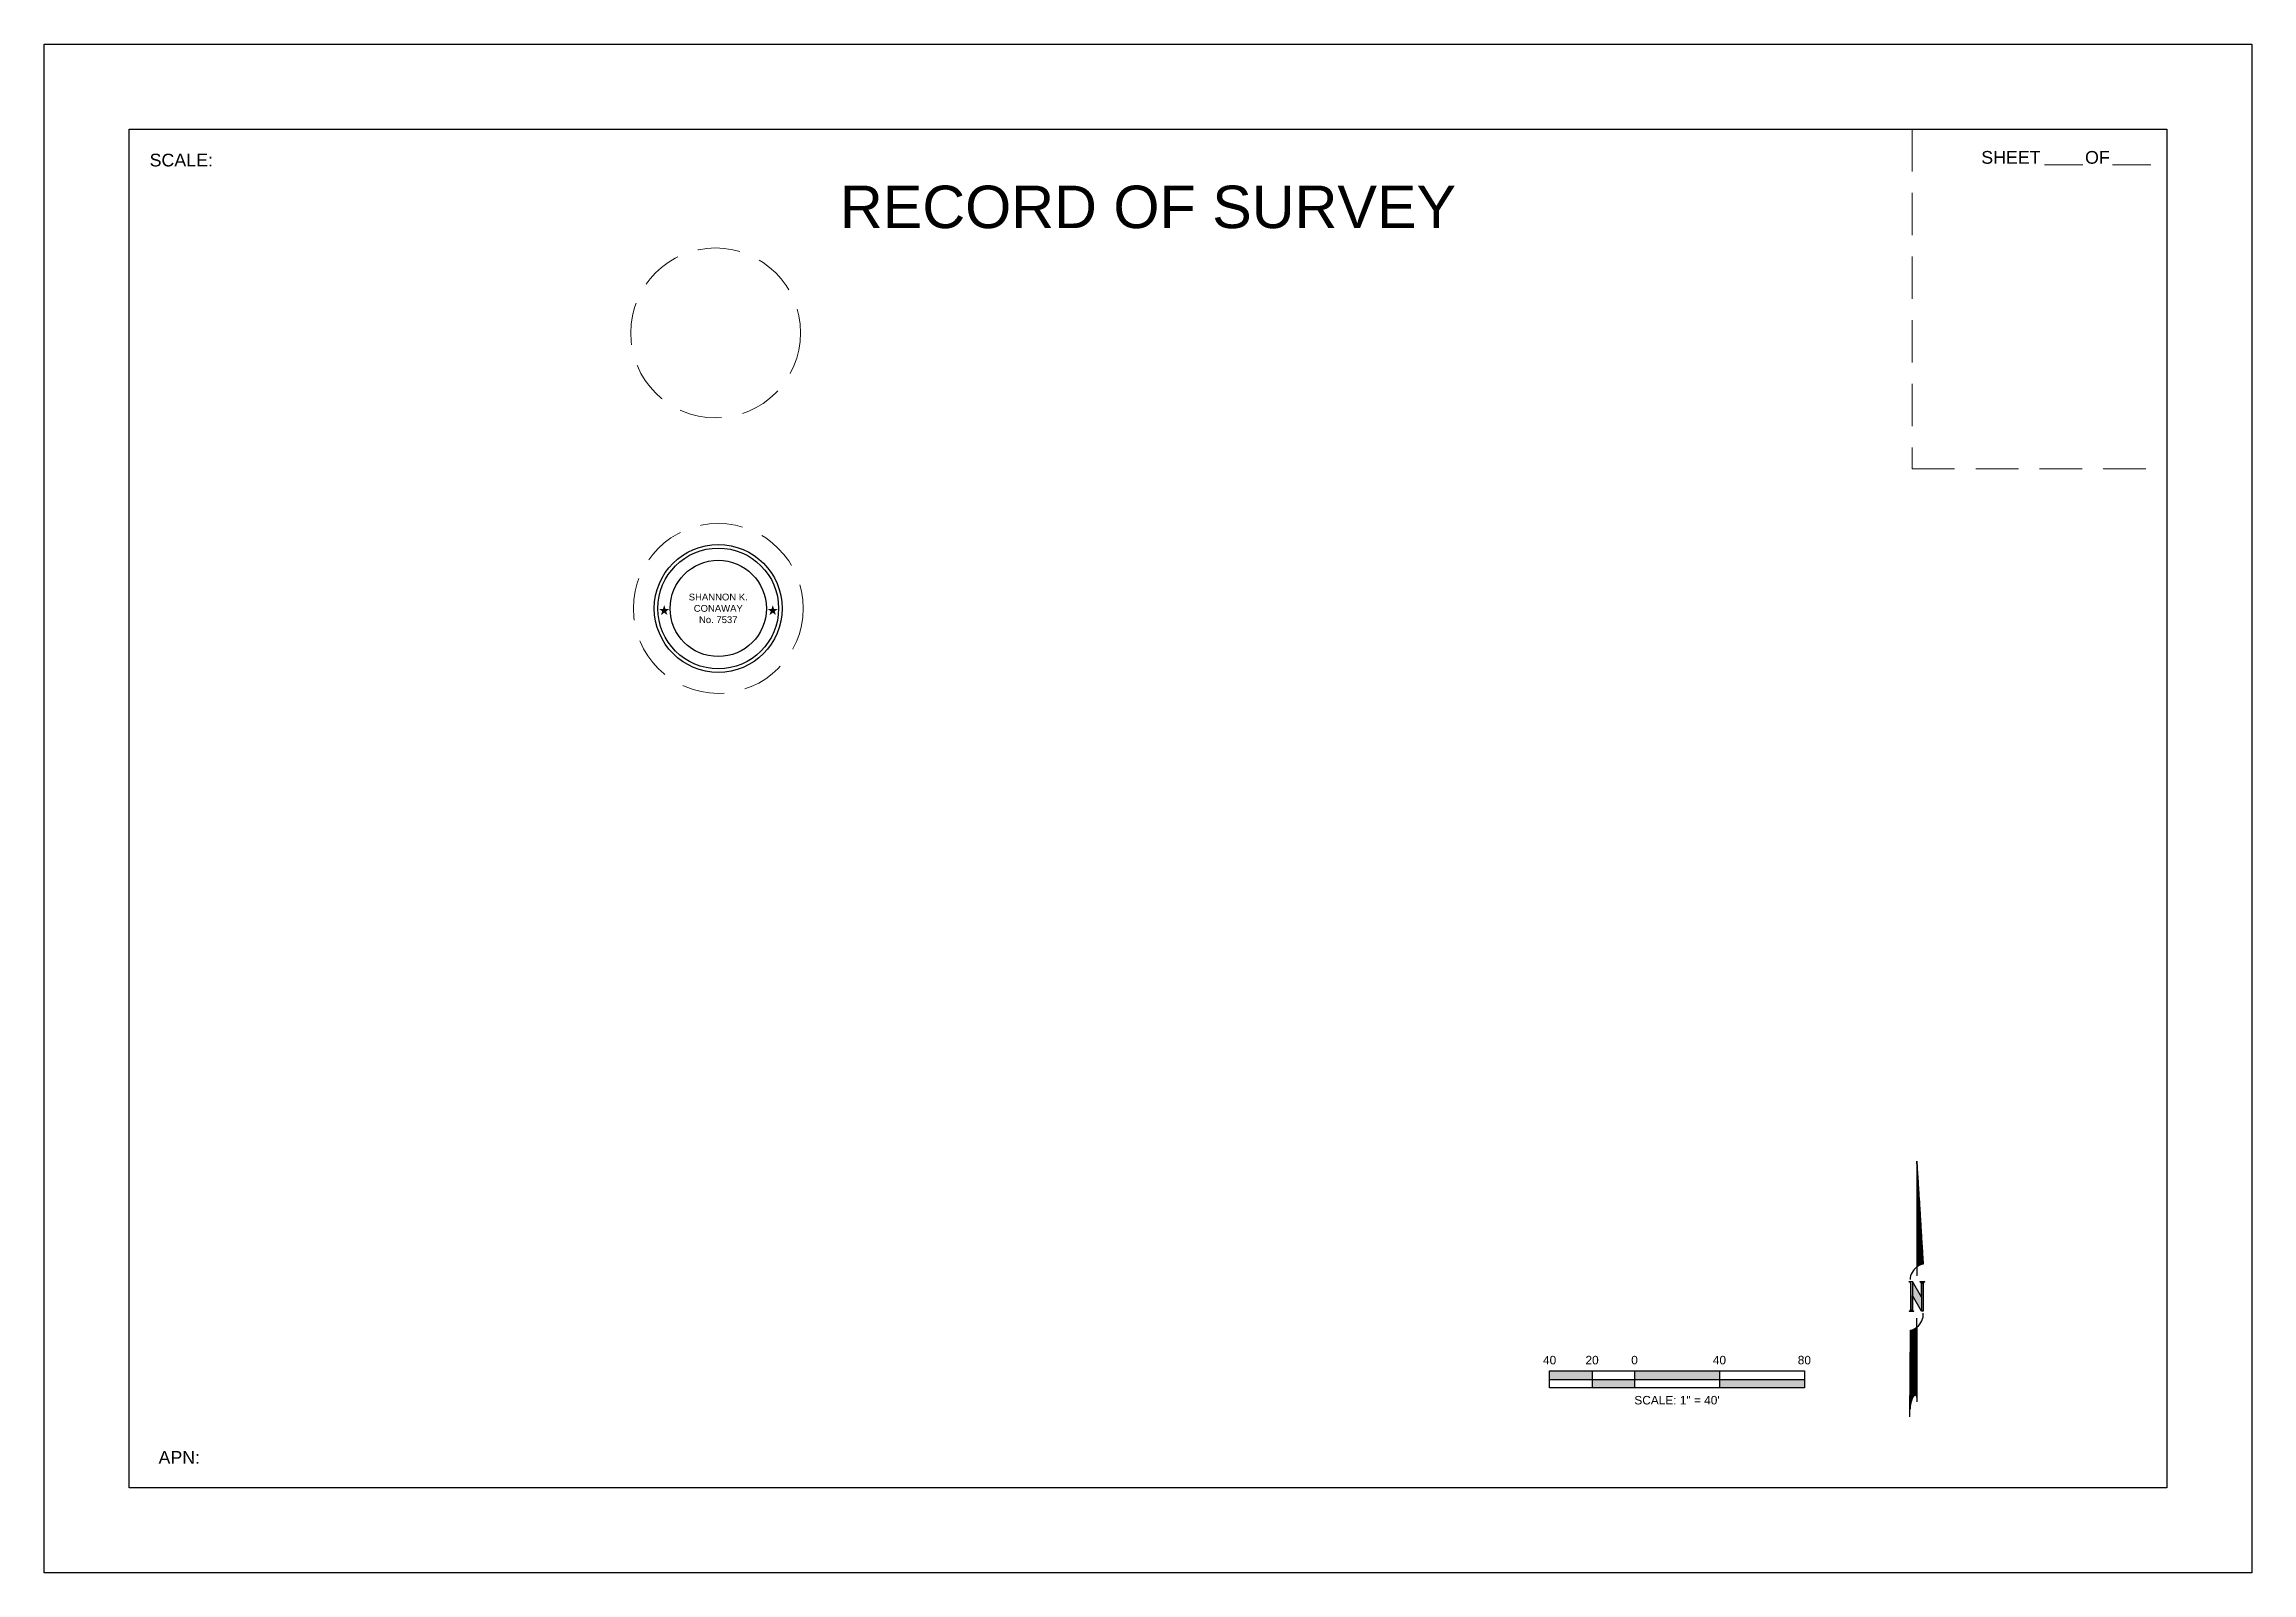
# Paper-space layout '18X26' of a CAD drawing. Header units: feet. Extents: x 0 to 26, y 0 to 18.
import ezdxf
from ezdxf.enums import TextEntityAlignment as Align

# ---------------------------------------------------------------- set-up
doc = ezdxf.new("R2010")
doc.units = ezdxf.units.FT
doc.header["$MEASUREMENT"] = 0
doc.linetypes.add('DASHED', pattern=[0.75, 0.5, -0.25])
doc.layers.get('0').update_dxf_attribs({"color": 253})
for name, color, linetype, lineweight in [('V-ANNO-NRTH-', 253, 'Continuous', 25), ('V-ANNO-SCAL-', 253, 'Continuous', 25), ('V-ANNO-STMP-', 253, 'Continuous', 25), ('V-ANNO-TTLB-TEXT-THN-', 253, 'Continuous', 25)]:
    doc.layers.add(name, color=color, linetype=linetype, lineweight=lineweight)
doc.styles.add('NCS', font='arial.ttf', dxfattribs={"height": 0.1})
doc.styles.add('NCS1', font='arial.ttf', dxfattribs={"width": 0.8, "height": 0.09375})
doc.styles.add('NCS1-Anno', font='arial.ttf', dxfattribs={"width": 0.8, "height": 0.1})

# ---------------------------------------------------------------- blocks, each defined once
blk = doc.blocks.new('*U981')
at = {"color": 0}
for p, q in [((0.002, 1.593), (0.002, 0.35)), ((0.077, 0.382), (0.002, 1.593)), ((0.003, 1.556), (0.003, 0.35)), ((0.004, 1.537), (0.004, 0.351)), ((0.005, 1.519), (0.005, 0.352)), ((0.006, 1.5), (0.006, 0.353)), ((0.008, 1.482), (0.008, 0.354)), ((0.009, 1.463), (0.009, 0.354)), ((0.01, 1.444), (0.01, 0.355)), ((0.011, 1.426), (0.011, 0.356)), ((0.012, 1.407), (0.012, 0.357)), ((0.013, 1.388), (0.013, 0.357)), ((0.015, 1.37), (0.015, 0.358)), ((0.016, 1.351), (0.016, 0.359)), ((0.017, 1.333), (0.017, 0.359)), ((0.018, 1.314), (0.018, 0.36)), ((0.019, 1.295), (0.019, 0.361)), ((0.02, 1.277), (0.02, 0.361)), ((0.022, 1.258), (0.022, 0.362)), ((0.023, 1.239), (0.023, 0.363)), ((0.024, 1.221), (0.024, 0.363)), ((0.025, 1.202), (0.025, 0.364)), ((0.026, 1.183), (0.026, 0.364)), ((0.027, 1.165), (0.027, 0.365)), ((0.028, 1.146), (0.028, 0.366)), ((0.03, 1.128), (0.03, 0.366)), ((0.031, 1.109), (0.031, 0.367)), ((0.032, 1.09), (0.032, 0.367)), ((0.033, 1.072), (0.033, 0.368)), ((0.034, 1.053), (0.034, 0.368)), ((0.035, 1.034), (0.035, 0.369)), ((0.037, 1.016), (0.037, 0.369)), ((0.038, 0.997), (0.038, 0.37)), ((0.039, 0.979), (0.039, 0.37)), ((0.04, 0.96), (0.04, 0.371)), ((0.041, 0.941), (0.041, 0.371)), ((0.042, 0.923), (0.042, 0.372)), ((0.044, 0.904), (0.044, 0.372)), ((0.045, 0.885), (0.045, 0.373)), ((0.046, 0.867), (0.046, 0.373)), ((0.047, 0.848), (0.047, 0.374)), ((0.048, 0.829), (0.048, 0.374)), ((0.049, 0.811), (0.049, 0.375)), ((0.051, 0.792), (0.051, 0.375)), ((0.052, 0.774), (0.052, 0.375)), ((0.053, 0.755), (0.053, 0.376)), ((0.054, 0.736), (0.054, 0.376)), ((0.055, 0.718), (0.055, 0.377)), ((0.056, 0.699), (0.056, 0.377)), ((0.057, 0.68), (0.057, 0.377)), ((0.059, 0.662), (0.059, 0.378)), ((0.06, 0.643), (0.06, 0.378)), ((0.061, 0.625), (0.061, 0.378)), ((0.062, 0.606), (0.062, 0.379)), ((0.063, 0.587), (0.063, 0.379)), ((0.064, 0.569), (0.064, 0.379)), ((0.066, 0.55), (0.066, 0.38)), ((0.067, 0.531), (0.067, 0.38)), ((0.002, 0.35), (0.002, 0.244)), ((0.068, 0.513), (0.068, 0.38)), ((0.069, 0.494), (0.069, 0.381)), ((0.07, 0.475), (0.07, 0.381)), ((0.071, 0.457), (0.071, 0.381)), ((0.073, 0.438), (0.073, 0.381)), ((0.074, 0.42), (0.074, 0.382)), ((0.075, 0.401), (0.075, 0.382)), ((-0.091, 0.176), (-0.05, 0.176)), ((-0.088, 0.175), (-0.088, 0.176)), ((-0.086, 0.175), (-0.086, 0.176)), ((-0.085, 0.175), (-0.085, 0.176)), ((-0.084, 0.174), (-0.084, 0.176)), ((-0.083, 0.173), (-0.083, 0.176)), ((-0.082, 0.173), (-0.082, 0.176)), ((-0.081, 0.172), (-0.081, 0.176)), ((-0.079, 0.171), (-0.079, 0.176)), ((-0.078, 0.17), (-0.078, 0.176)), ((-0.077, 0.169), (-0.077, 0.176)), ((-0.076, 0.167), (-0.076, 0.176)), ((-0.075, 0.164), (-0.075, 0.176)), ((-0.074, 0.158), (-0.074, -0.155)), ((-0.05, 0.176), (-0.05, -0.155)), ((0.054, -0.008), (-0.05, 0.176)), ((0.054, -0.172), (-0.05, 0.011)), ((-0.05, -0.155), (-0.05, 0.011)), ((0.037, 0.176), (0.095, 0.176)), ((0.043, 0.174), (0.088, 0.174)), ((0.045, 0.173), (0.086, 0.173)), ((0.047, 0.172), (0.084, 0.172)), ((0.048, 0.171), (0.083, 0.171)), ((0.05, 0.17), (0.082, 0.17)), ((0.051, 0.169), (0.081, 0.169)), ((0.051, 0.167), (0.08, 0.167)), ((0.052, 0.166), (0.079, 0.166)), ((0.053, 0.165), (0.079, 0.165)), ((0.053, 0.164), (0.078, 0.164)), ((0.053, 0.163), (0.078, 0.163)), ((0.054, 0.162), (0.078, 0.162)), ((0.054, 0.16), (0.077, 0.16)), ((0.054, 0.159), (0.077, 0.159)), ((0.054, -0.008), (0.054, 0.159)), ((0.054, 0.158), (0.054, -0.172)), ((0.077, 0.158), (0.077, -0.172)), ((-0.091, -0.172), (-0.033, -0.172)), ((-0.085, -0.171), (-0.039, -0.171)), ((-0.082, -0.17), (-0.042, -0.17)), ((-0.081, -0.169), (-0.043, -0.169)), ((-0.079, -0.167), (-0.045, -0.167)), ((-0.078, -0.166), (-0.046, -0.166)), ((-0.077, -0.165), (-0.047, -0.165)), ((-0.076, -0.163), (-0.048, -0.163)), ((-0.076, -0.164), (-0.048, -0.164)), ((-0.075, -0.16), (-0.049, -0.16)), ((-0.075, -0.162), (-0.049, -0.162)), ((-0.074, -0.156), (-0.05, -0.156)), ((-0.074, -0.157), (-0.05, -0.157)), ((-0.074, -0.158), (-0.05, -0.158)), ((-0.074, -0.159), (-0.05, -0.159)), ((0.002, -0.36), (0.002, -0.256)), ((0.077, -0.172), (0.054, -0.172)), ((-0.082, -1.418), (-0.075, -0.397)), ((-0.076, -0.469), (-0.076, -1.28)), ((-0.075, -0.397), (-0.075, -1.27)), ((-0.074, -0.397), (-0.074, -1.264)), ((-0.072, -0.396), (-0.072, -1.26)), ((-0.071, -0.396), (-0.071, -1.256)), ((-0.07, -0.396), (-0.07, -1.253)), ((-0.069, -0.396), (-0.069, -1.249)), ((-0.068, -0.395), (-0.068, -1.244)), ((-0.067, -0.395), (-0.067, -1.24)), ((-0.065, -0.395), (-0.065, -1.236)), ((-0.064, -0.394), (-0.064, -1.231)), ((-0.063, -0.394), (-0.063, -1.227)), ((-0.062, -0.394), (-0.062, -1.223)), ((-0.061, -0.393), (-0.061, -1.22)), ((-0.06, -0.393), (-0.06, -1.216)), ((-0.059, -0.392), (-0.059, -1.213)), ((-0.057, -0.392), (-0.057, -1.21)), ((-0.056, -0.392), (-0.056, -1.206)), ((-0.055, -0.391), (-0.055, -1.203)), ((-0.054, -0.391), (-0.054, -1.2)), ((-0.053, -0.39), (-0.053, -1.198)), ((-0.052, -0.39), (-0.052, -1.195)), ((-0.05, -0.389), (-0.05, -1.193)), ((-0.049, -0.389), (-0.049, -1.19)), ((-0.048, -0.389), (-0.048, -1.188)), ((-0.047, -0.388), (-0.047, -1.186)), ((-0.046, -0.388), (-0.046, -1.184)), ((-0.045, -0.387), (-0.045, -1.182)), ((-0.043, -0.387), (-0.043, -1.18)), ((-0.042, -0.386), (-0.042, -1.178)), ((-0.041, -0.386), (-0.041, -1.176)), ((-0.04, -0.385), (-0.04, -1.175)), ((-0.039, -0.385), (-0.039, -1.174)), ((-0.038, -0.384), (-0.038, -1.173)), ((-0.036, -0.384), (-0.036, -1.171)), ((-0.035, -0.383), (-0.035, -1.17)), ((-0.034, -0.382), (-0.034, -1.17)), ((-0.033, -0.382), (-0.033, -1.169)), ((-0.032, -0.381), (-0.032, -1.168)), ((-0.031, -0.381), (-0.031, -1.167)), ((-0.03, -0.38), (-0.03, -1.166)), ((-0.028, -0.38), (-0.028, -1.166)), ((-0.027, -0.379), (-0.027, -1.165)), ((-0.026, -0.378), (-0.026, -1.165)), ((-0.025, -0.378), (-0.025, -1.164)), ((-0.024, -0.377), (-0.024, -1.164)), ((-0.023, -0.376), (-0.023, -1.163)), ((-0.021, -0.376), (-0.021, -1.163)), ((-0.02, -0.375), (-0.02, -1.163)), ((-0.019, -0.374), (-0.019, -1.163)), ((-0.018, -0.374), (-0.018, -1.163)), ((-0.017, -0.373), (-0.017, -1.162)), ((-0.016, -0.372), (-0.016, -1.162)), ((-0.014, -0.371), (-0.014, -1.162)), ((-0.013, -0.371), (-0.013, -1.163)), ((-0.012, -0.37), (-0.012, -1.163)), ((-0.011, -0.369), (-0.011, -1.164)), ((-0.01, -0.368), (-0.01, -1.164)), ((-0.009, -0.368), (-0.009, -1.165)), ((-0.007, -0.367), (-0.007, -1.167)), ((-0.006, -0.366), (-0.006, -1.168)), ((-0.005, -0.365), (-0.005, -1.17)), ((-0.004, -0.364), (-0.004, -1.171)), ((-0.003, -0.363), (-0.003, -1.173)), ((-0.002, -0.363), (-0.002, -1.175)), ((-0.001, -0.362), (-0.001, -1.178)), ((0.001, -0.361), (0.001, -1.181)), ((0.002, -0.36), (0.002, -1.239)), ((0.002, -0.487), (0.002, -0.497)), ((-0.077, -0.652), (-0.077, -1.287)), ((-0.079, -1.019), (-0.079, -1.308)), ((-0.078, -0.836), (-0.078, -1.297))]:
    blk.add_line(p, q, dxfattribs=at)
blk.add_lwpolyline([(0.002, -1.188, 0.059141), (0, -1.18, 0.065436), (-0.003, -1.173, 0.041771), (-0.008, -1.166, 0.090044), (-0.011, -1.163, 0.138293), (-0.016, -1.162, 0.075359), (-0.025, -1.164, 0.083197), (-0.036, -1.171, 0.08096), (-0.044, -1.18, 0.039884), (-0.054, -1.2, 0.028173), (-0.064, -1.23, 0.006564), (-0.073, -1.263, 0.026227), (-0.074, -1.272, 0.007382), (-0.075, -1.276, 0.00096), (-0.078, -1.306, 0.011269), (-0.08, -1.328, 0.007475)], format="xyb", dxfattribs=at)
for centre, radius, start, end in [((0.115, 0.192), 0.194, 125.797, 177.8), ((0.115, 0.192), 0.194, 101.3132, 125.797), ((-0.091, 0.158), 0.0174, 0, 90), ((0.037, 0.158), 0.0174, 3.8226, 90), ((0.095, 0.158), 0.0174, 90, 180), ((-0.091, -0.155), 0.0174, 270, 0), ((-0.033, -0.155), 0.0174, 180, 270), ((-0.121, -0.204), 0.198, 308.2798, 2.924), ((-0.121, -0.204), 0.198, 283.2828, 308.2798)]:
    blk.add_arc(centre, radius, start, end, dxfattribs=at)
for points in [[(-0.074, -0.155), (-0.05, -0.155), (-0.074, 0.176), (-0.05, 0.176)], [(0.054, -0.172), (-0.05, 0.011), (0.054, -0.008), (-0.05, 0.176)], [(0.054, -0.172), (0.077, -0.172), (0.054, 0.158), (0.077, 0.158)]]:
    blk.add_solid(points, dxfattribs=at)
blk = doc.blocks.new('*U984')
for p, q in [((-1.5, 0), (-1.5, 0.2)), ((-1.5, 0.2), (1.5, 0.2)), ((-1.5, 0.1), (1.5, 0.1)), ((1.5, 0), (-1.5, 0)), ((-1, 0.2), (-1, 0)), ((-0.5, 0.2), (-0.5, 0)), ((0.5, 0.2), (0.5, 0)), ((1.5, 0.2), (1.5, 0))]:
    blk.add_line(p, q)
for points in [[(-1.5, 0.2), (-1, 0.2), (-1.5, 0.1), (-1, 0.1)], [(-1, 0.1), (-0.5, 0.1), (-1, 0), (-0.5, 0)], [(-0.5, 0.2), (0.5, 0.2), (-0.5, 0.1), (0.5, 0.1)], [(0.5, 0.1), (1.5, 0.1), (0.5, 0), (1.5, 0)]]:
    blk.add_solid(points)
at = {"style": 'NCS1'}
for s, p in [('40', (-1.5, 0.248)), ('20', (-1, 0.248)), ('0', (-0.5, 0.248)), ('40', (0.5, 0.248)), ('80', (1.5, 0.248))]:
    blk.add_text(s, height=0.1, dxfattribs=at).set_placement(p, align=Align.BOTTOM_CENTER)
blk.add_text('SCALE: 1" = 40\'', height=0.1, dxfattribs=at).set_placement((0, -0.094), align=Align.TOP_CENTER)
blk = doc.blocks.new('*U1006')
for points in [[(-0.637, 0.039), (-0.651, -0.006), (-0.699, -0.006), (-0.66, -0.034), (-0.675, -0.078), (-0.637, -0.051), (-0.599, -0.078), (-0.613, -0.034), (-0.575, -0.006), (-0.622, -0.006)], [(0.642, 0.039), (0.627, -0.006), (0.58, -0.006), (0.618, -0.034), (0.604, -0.078), (0.642, -0.051), (0.68, -0.078), (0.665, -0.034), (0.703, -0.006), (0.656, -0.006)]]:
    blk.add_hatch(color=1).paths.add_polyline_path(points)
at = {"color": 2}
blk.add_circle((0, 0), 0.753, dxfattribs=at)
at = {"color": 1}
blk.add_circle((0, 0), 0.711, dxfattribs=at)
at = {"color": 2, "linetype": 'Continuous'}
blk.add_circle((0, 0), 0.567, dxfattribs=at)
at = {"color": 1, "insert": (0, 0), "char_height": 0.08, "width": 1.05, "attachment_point": 5, "style": 'NCS'}
blk.add_mtext('SHANNON K. CONAWAY\\PNo. 7537 ', dxfattribs=at)

psp = doc.layouts.new('18X26')

# ---------------------------------------------------------------- linework, layer by layer
for points in [[(0, 18), (26, 18), (26, 0), (0, 0)], [(1, 17), (25, 17), (25, 1), (1, 1)]]:
    psp.add_lwpolyline(points, close=True)
at = {"layer": 'V-ANNO-TTLB-TEXT-THN-', "linetype": 'DASHED', "lineweight": 0}
for p, q in [((22, 17), (22, 13)), ((22, 13), (25, 13))]:
    psp.add_line(p, q, dxfattribs=at)
at = {"layer": 'V-ANNO-TTLB-TEXT-THN-', "linetype": 'Continuous', "lineweight": 0}
for p, q in [((23.559, 16.581), (24.009, 16.581)), ((24.359, 16.581), (24.809, 16.581))]:
    psp.add_line(p, q, dxfattribs=at)
at = {"layer": 'V-ANNO-TTLB-TEXT-THN-', "linetype": 'DASHED', "lineweight": 0}
for centre in [(7.908, 14.6), (7.939, 11.356)]:
    psp.add_circle(centre, 1, dxfattribs=at)

# ---------------------------------------------------------------- block references
at = {"layer": 'V-ANNO-NRTH-'}
psp.add_blockref('*U981', (22.054, 3.253), dxfattribs=at)
at = {"layer": 'V-ANNO-SCAL-'}
psp.add_blockref('*U984', (19.23, 2.177), dxfattribs=at)
at = {"layer": 'V-ANNO-STMP-', "xscale": 0.9999979999998985, "yscale": 0.9999979999998985, "zscale": 0.9999979999998985}
psp.add_blockref('*U1006', (7.939, 11.356), dxfattribs=at)

# ---------------------------------------------------------------- texts
at = {"layer": 'V-ANNO-TTLB-TEXT-THN-', "linetype": 'Continuous', "lineweight": 13, "style": 'NCS1-Anno'}
for s, p in [('SCALE:', (1.242, 16.635)), ('APN:', (1.347, 1.359))]:
    psp.add_text(s, height=0.15, dxfattribs=at).set_placement(p, align=Align.MIDDLE_LEFT)
psp.add_text('SHEET         OF', height=0.15, dxfattribs=at).set_placement((23.57, 16.667), align=Align.MIDDLE_CENTER)
at = {"layer": 'V-ANNO-TTLB-TEXT-THN-', "linetype": 'Continuous', "lineweight": 30, "style": 'NCS1-Anno'}
psp.add_text('RECORD OF SURVEY', height=0.5, dxfattribs=at).set_placement((13, 16.084), align=Align.MIDDLE_CENTER)

doc.saveas('drawing.dxf')
